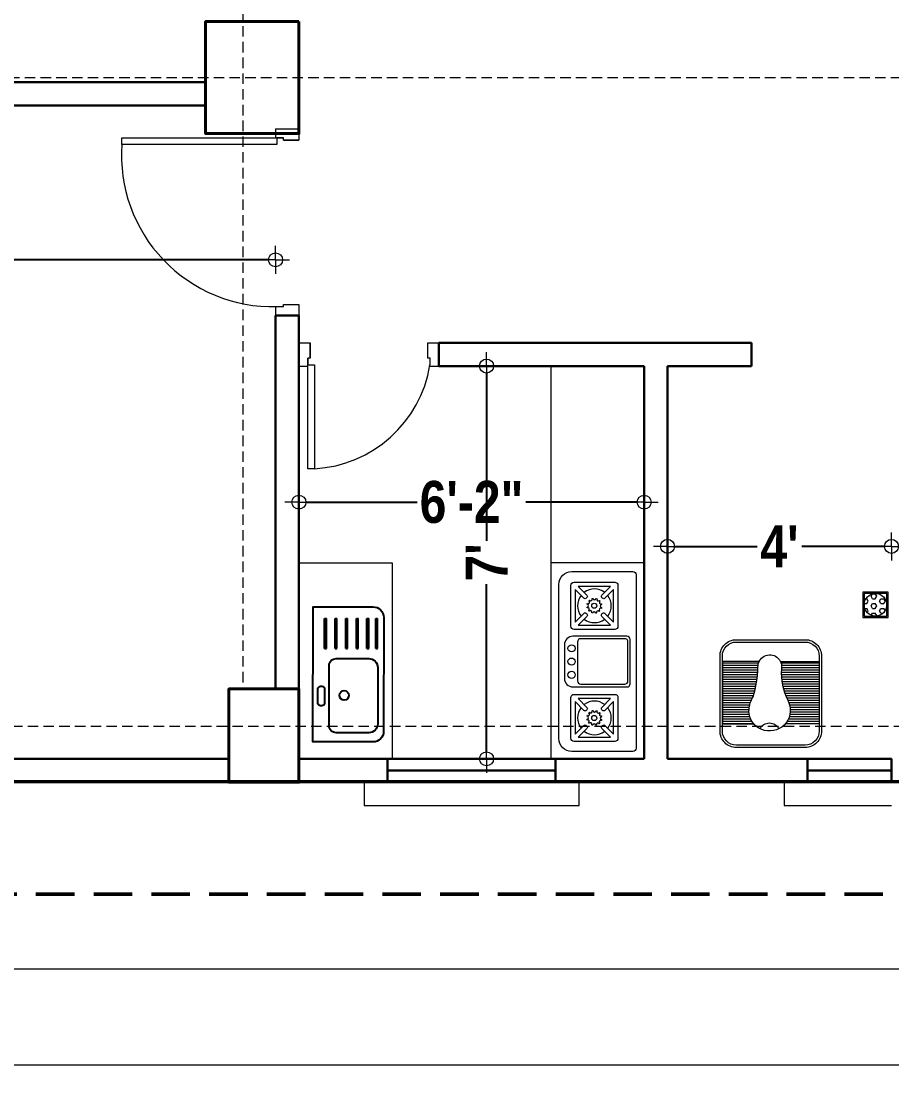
# Model space of a CAD drawing. Header units: inches. Extents: x 64086 to 138972, y -13497 to 16809.
# Drawn here: x 96911.4 to 97097.8, y -10913.1 to -10682.4 of the extents above; entities that cross this region are included whole.
import ezdxf

# ---------------------------------------------------------------- set-up
doc = ezdxf.new("R2010")
doc.units = ezdxf.units.IN
doc.header["$LTSCALE"] = 0.5
doc.header["$MEASUREMENT"] = 0
doc.header["$PDMODE"] = 2
doc.linetypes.add('DASHED', pattern=[0.75, 0.5, -0.25])
doc.layers.get('0').update_dxf_attribs({"lineweight": 13})
for name, color, linetype, lineweight in [('BEAM 2', 87, 'Continuous', 15), ('Boundary', 6, 'DASHED', 50), ('Column', 1, 'Continuous', 40), ('DIM', 5, 'Continuous', 13), ('e-tv+tel', 5, 'Continuous', 25), ('eq1', 113, 'Continuous', 25), ('f2', 94, 'Continuous', 25), ('fur', 42, 'Continuous', 15), ('FURNITUER', 45, 'Continuous', 15), ('P-BASIN1', 6, 'Continuous', 15), ('P-COMMODE', 6, 'Continuous', 15), ('P-FLOOR-DRAIN', 4, 'Continuous', 15), ('railing', 30, 'Continuous', 15), ('Raling', 35, 'Continuous', 20), ('TEXT', 7, 'Continuous', 13), ('WALL', 7, 'Continuous', 30), ('Wall_20', 253, 'Continuous', 20)]:
    doc.layers.add(name, color=color, linetype=linetype, lineweight=lineweight)
doc.styles.add('1', font='ARIALN.TTF')
doc.styles.get("Standard").update_dxf_attribs({"font": 'ARIALNB.TTF'})
doc.dimstyles.new('Column Dim', dxfattribs={"dimtxt": 9, "dimasz": 1.5, "dimexe": 13.25, "dimexo": 11, "dimgap": 1, "dimtad": 0, "dimdec": 1, "dimzin": 0, "dimdsep": 46, "dimlunit": 4, "dimtxsty": 'Standard', "dimblk": 'DIM', "dimcen": 0, "dimse1": 1, "dimse2": 1, "dimclrd": 5, "dimclre": 5, "dimclrt": 7, "dimadec": 0, "dimazin": 0, "dimtfac": 1, "dimtdec": 1, "dimtofl": 0, "dimtmove": 2, "dimatfit": 3, "dimldrblk": 'DIM', "dimfxl": 1, "dimtolj": 1, "dimtzin": 0, "dimarcsym": 0})
doc.dimstyles.new('DIM-1-2', dxfattribs={"dimtxt": 8, "dimasz": 1.75, "dimexe": 3, "dimexo": 2, "dimgap": 3, "dimtad": 0, "dimdec": 0, "dimzin": 3, "dimdsep": 46, "dimlunit": 4, "dimtxsty": '1', "dimblk": 'OBLIQUE', "dimcen": 1, "dimdle": 2, "dimclrd": 256, "dimclre": 256, "dimclrt": 256, "dimadec": 0, "dimazin": 0, "dimtfac": 0.75, "dimtdec": 0, "dimtmove": 1, "dimatfit": 3, "dimldrblk": 'OBLIQUE', "dimfxl": 1, "dimtolj": 1, "dimtzin": 0, "dimlwd": -1, "dimlwe": -1, "dimarcsym": 0})

# ---------------------------------------------------------------- blocks, each defined once
blk = doc.blocks.new('toilet d')
at = {"layer": 'railing'}
for p, q in [((98951.72, -21113.88), (98951.72, -21091.64)), ((98951.72, -21091.64), (98953.15, -21091.64)), ((98953.15, -21091.64), (98953.15, -21113.88)), ((98925.06, -21118.64), (98925.06, -21113.64)), ((98927, -21113.64), (98925.06, -21113.64)), ((98926.96, -21113.88), (98926.96, -21115.31)), ((98926.96, -21113.88), (98926.96, -21115.31)), ((98953.15, -21113.88), (98951.72, -21113.88)), ((98955.06, -21113.64), (98953.15, -21113.64)), ((98953.15, -21113.88), (98953.15, -21115.31)), ((98953.15, -21115.31), (98953.15, -21113.88)), ((98955.06, -21113.64), (98955.06, -21118.64)), ((98926.96, -21115.31), (98927.44, -21115.31)), ((98927.44, -21115.31), (98927.44, -21118.64)), ((98927.44, -21115.31), (98927.44, -21118.64)), ((98952.68, -21115.31), (98952.68, -21118.64)), ((98952.68, -21118.64), (98952.68, -21115.31)), ((98952.68, -21115.31), (98953.15, -21115.31)), ((98927.44, -21118.64), (98925.06, -21118.64)), ((98955.06, -21118.64), (98952.68, -21118.64))]:
    blk.add_line(p, q, dxfattribs=at)
blk.add_arc((98953.17, -21118.15), 26.55, 93.112, 170.7406, dxfattribs=at)
blk = doc.blocks.new('_Oblique')
at = {"color": 0, "linetype": 'ByBlock', "lineweight": -2}
blk.add_line((-0.5, -0.5), (0.5, 0.5), dxfattribs=at)
blk = doc.blocks.new('*D552')
at = {"layer": 'Defpoints', "color": 0, "lineweight": 30, "ltscale": 3, "transparency": 16777216}
for p in [(96704.86, -10869.36), (98048.86, -10869.27), (98048.86, -10905.87)]:
    blk.add_point(p, dxfattribs=at)
at = {"layer": 'TEXT', "ltscale": 3, "transparency": 16777216}
for p, q in [((96702.86, -10905.96), (97355.28, -10905.91)), ((96704.86, -10903.96), (96704.86, -10908.96)), ((98050.86, -10905.87), (97398.45, -10905.91)), ((98048.86, -10903.87), (98048.86, -10908.87))]:
    blk.add_line(p, q, dxfattribs=at)
at = {"layer": 'TEXT', "ltscale": 3, "transparency": 16777216, "xscale": 1.75, "yscale": 1.75, "zscale": 1.75}
for p, rotation in [((96704.86, -10905.96), 180.0039345522628), ((98048.86, -10905.87), 0.003934552262808667)]:
    blk.add_blockref('_Oblique', p, dxfattribs=dict(at, rotation=rotation))
at = {"layer": 'TEXT', "ltscale": 3, "transparency": 16777216, "insert": (97376.86, -10905.91), "char_height": 11, "attachment_point": 5, "rotation": 0.0039, "style": '1'}
blk.add_mtext('\\A1;112\'-0"', dxfattribs=at)
blk = doc.blocks.new('*D556')
at = {"layer": 'Defpoints', "color": 0, "lineweight": 30, "ltscale": 3, "transparency": 16777216}
for p in [(97916.83, -10845.36), (96729.83, -10852.36), (97916.83, -10885.36)]:
    blk.add_point(p, dxfattribs=at)
at = {"layer": 'TEXT', "ltscale": 3, "transparency": 16777216}
for p, q in [((96729.83, -10883.36), (96729.83, -10888.36)), ((97916.83, -10883.36), (97916.83, -10888.36)), ((96727.83, -10885.36), (97301.32, -10885.36)), ((97918.83, -10885.36), (97345.34, -10885.36))]:
    blk.add_line(p, q, dxfattribs=at)
at = {"layer": 'TEXT', "ltscale": 3, "transparency": 16777216, "xscale": 1.75, "yscale": 1.75, "zscale": 1.75, "rotation": 180}
blk.add_blockref('_Oblique', (96729.83, -10885.36), dxfattribs=at)
at = {"layer": 'TEXT', "ltscale": 3, "transparency": 16777216, "xscale": 1.75, "yscale": 1.75, "zscale": 1.75}
blk.add_blockref('_Oblique', (97916.83, -10885.36), dxfattribs=at)
at = {"layer": 'TEXT', "ltscale": 3, "transparency": 16777216, "insert": (97323.33, -10885.36), "char_height": 11, "attachment_point": 5, "style": '1'}
blk.add_mtext('\\A1;98\'-11"', dxfattribs=at)
blk = doc.blocks.new('door-3')
at = {"layer": 'railing'}
for p, q in [((98873.42, -21113.88), (98873.42, -21080.69)), ((98873.42, -21080.69), (98874.85, -21080.69)), ((98874.85, -21080.69), (98874.85, -21113.88)), ((98836.75, -21118.64), (98836.75, -21113.64)), ((98838.65, -21113.64), (98836.75, -21113.64)), ((98838.66, -21113.88), (98838.66, -21115.31)), ((98838.66, -21113.88), (98838.66, -21115.31)), ((98874.85, -21113.88), (98873.42, -21113.88)), ((98876.75, -21113.64), (98874.85, -21113.64)), ((98874.85, -21113.88), (98874.85, -21115.31)), ((98874.85, -21115.31), (98874.85, -21113.88)), ((98876.75, -21113.64), (98876.75, -21118.64)), ((98838.66, -21115.31), (98839.13, -21115.31)), ((98839.13, -21115.31), (98839.13, -21118.64)), ((98839.13, -21115.31), (98839.13, -21118.64)), ((98874.37, -21115.31), (98874.37, -21118.64)), ((98874.37, -21118.64), (98874.37, -21115.31)), ((98874.37, -21115.31), (98874.85, -21115.31)), ((98839.13, -21118.64), (98836.75, -21118.64)), ((98876.75, -21118.64), (98874.37, -21118.64))]:
    blk.add_line(p, q, dxfattribs=at)
blk.add_arc((98871.12, -21113.08), 32.47, 85.9343, 181.4162, dxfattribs=at)
blk = doc.blocks.new('BURNER')
at = {"layer": 'fur'}
for points in [[(-21, -15), (-21, -0.75, -0.414214), (-20.25, 0), (20.25, 0, -0.414214), (21, -0.75), (21, -15, -0.414214), (18, -18), (-18, -18, -0.414214)], [(-5.9, -2.13), (-5.9, -14.72, 0.414214), (-3.9, -16.72), (3.94, -16.72, 0.414214), (5.94, -14.72), (5.94, -2.13, 0.414214), (5.19, -1.38), (-5.15, -1.38, 0.414214)], [(-5.32, -2.63), (-5.32, -12.88, 0.414214), (-4.57, -13.63), (4.53, -13.63, 0.414214), (5.28, -12.88), (5.28, -2.63, 0.414214), (4.53, -1.88), (-4.57, -1.88, 0.414214)], [(-18.5, -14.47), (-18.5, -4.97, -0.414214), (-17.75, -4.22), (-8.25, -4.22, -0.414214), (-7.5, -4.97), (-7.5, -14.47, -0.414214), (-8.25, -15.22), (-17.75, -15.22, -0.414214)], [(7.67, -14.47), (7.67, -4.97, -0.414214), (8.42, -4.22), (17.92, -4.22, -0.414214), (18.67, -4.97), (18.67, -14.47, -0.414214), (17.92, -15.22), (8.42, -15.22, -0.414214)], [(-17.5, -5.93), (-17.5, -13.51), (-15.47, -11.48, -0.414214), (-14.91, -11.48), (-14.76, -11.62, -0.414214), (-14.76, -12.19), (-16.79, -14.22), (-9.21, -14.22), (-11.24, -12.19, -0.414214), (-11.24, -11.62), (-11.1, -11.48, -0.414214), (-10.53, -11.48), (-8.5, -13.51), (-8.5, -5.93), (-10.53, -7.96, -0.414214), (-11.1, -7.96), (-11.24, -7.81, -0.414214), (-11.24, -7.25), (-9.21, -5.22), (-16.79, -5.22), (-14.76, -7.25, -0.414214), (-14.76, -7.81), (-14.91, -7.96, -0.414214), (-15.47, -7.96)], [(8.67, -5.93), (8.67, -13.51), (10.7, -11.48, -0.414214), (11.26, -11.48), (11.4, -11.62, -0.414214), (11.4, -12.19), (9.37, -14.22), (16.96, -14.22), (14.93, -12.19, -0.414214), (14.93, -11.62), (15.07, -11.48, -0.414214), (15.64, -11.48), (17.67, -13.51), (17.67, -5.93), (15.64, -7.96, -0.414214), (15.07, -7.96), (14.93, -7.81, -0.414214), (14.93, -7.25), (16.96, -5.22), (9.37, -5.22), (11.4, -7.25, -0.414214), (11.4, -7.81), (11.26, -7.96, -0.414214), (10.7, -7.96)], [(-13.5, -8.05, -0.029973), (-13.29, -8, 0.921201), (-12.6, -8.03, -0.029973), (-12.4, -8.09, 0.921201), (-11.8, -8.46, -0.029973), (-11.66, -8.61, 0.921201), (-11.33, -9.22, -0.029973), (-11.29, -9.43, 0.921201), (-11.31, -10.12, -0.029973), (-11.37, -10.32, 0.921201), (-11.74, -10.91, -0.029973), (-11.89, -11.06, 0.921201), (-12.51, -11.39, -0.029973), (-12.71, -11.43, 0.921201), (-13.4, -11.41, -0.029973), (-13.6, -11.35, 0.921201), (-14.2, -10.98, -0.029973), (-14.34, -10.83, 0.921201), (-14.67, -10.21, -0.029973), (-14.71, -10.01, 0.921201), (-14.69, -9.31, -0.029973), (-14.63, -9.11, 0.921201), (-14.26, -8.52, -0.029973), (-14.11, -8.38, 0.921201)], [(12.67, -8.05, -0.029973), (12.87, -8, 0.921201), (13.57, -8.03, -0.029973), (13.77, -8.09, 0.921201), (14.36, -8.46, -0.029973), (14.51, -8.61, 0.921201), (14.83, -9.22, -0.029973), (14.88, -9.43, 0.921201), (14.86, -10.12, -0.029973), (14.8, -10.32, 0.921201), (14.43, -10.91, -0.029973), (14.28, -11.06, 0.921201), (13.66, -11.39, -0.029973), (13.46, -11.43, 0.921201), (12.76, -11.41, -0.029973), (12.56, -11.35, 0.921201), (11.97, -10.98, -0.029973), (11.83, -10.83, 0.921201), (11.5, -10.21, -0.029973), (11.45, -10.01, 0.921201), (11.48, -9.31, -0.029973), (11.54, -9.11, 0.921201), (11.91, -8.52, -0.029973), (12.06, -8.38, 0.921201)]]:
    blk.add_lwpolyline(points, format="xyb", close=True, dxfattribs=at)
for centre, radius in [((-13.01, -9.75), 0.597), ((13.19, -9.75), 0.597), ((-3.07, -15.05), 0.834), ((0.02, -15.05), 0.834), ((3.11, -15.05), 0.834)]:
    blk.add_circle(centre, radius, dxfattribs=at)
for centre, start, end in [((-13, -9.72), 142.3105, 217.6895), ((-13, -9.72), 52.3105, 127.6895), ((-13, -9.72), 322.3105, 37.6895), ((13.17, -9.72), 142.3105, 217.6895), ((13.17, -9.72), 52.3105, 127.6895), ((13.17, -9.72), 322.3105, 37.6895), ((-13, -9.72), 232.3105, 307.6895), ((13.17, -9.72), 232.3105, 307.6895)]:
    blk.add_arc(centre, 3.93, start, end, dxfattribs=at)
blk = doc.blocks.new('RFG')
at = {"layer": 'eq1'}
for p, q in [((58975.63, -1234.82), (58975.16, -1234.82)), ((58978, -1234.82), (58977.52, -1234.82)), ((58980.84, -1234.82), (58980.36, -1234.82)), ((58983.67, -1234.82), (58983.2, -1234.82)), ((58986.51, -1234.82), (58986.04, -1234.82)), ((58989.35, -1234.82), (58988.88, -1234.82)), ((58975.63, -1242.84), (58975.16, -1242.84)), ((58978, -1242.84), (58977.52, -1242.84)), ((58980.84, -1242.84), (58980.36, -1242.84)), ((58983.67, -1242.84), (58983.2, -1242.84)), ((58986.51, -1242.84), (58986.04, -1242.84)), ((58989.35, -1242.84), (58988.88, -1242.84))]:
    blk.add_line(p, q, dxfattribs=at)
for points in [[(58976.37, -1209.78), (58992.47, -1209.78), (58992.45, -1245.97), (58976.37, -1245.97, -0.414214), (58973.53, -1243.14), (58973.53, -1212.62, -0.414214)], [(58988.15, -1221.65), (58988.15, -1230.22, -0.414214), (58986.26, -1232.11), (58977.49, -1232.11, -0.414214), (58975.12, -1229.74), (58975.12, -1214.61, -0.414214), (58977.49, -1212.24), (58986.26, -1212.24, -0.414214), (58988.15, -1214.13)], [(58990.06, -1219.46), (58990.42, -1219.46, -0.414214), (58991.13, -1220.17), (58991.13, -1223.99, -0.414214), (58990.42, -1224.7), (58990.06, -1224.7, -0.414214), (58989.35, -1223.99), (58989.35, -1220.17, -0.414214)]]:
    blk.add_lwpolyline(points, format="xyb", close=True, dxfattribs=at)
for points in [[(58975.16, -1234.82), (58975.16, -1242.84)], [(58975.63, -1234.82), (58975.63, -1242.84)], [(58977.52, -1234.82), (58977.52, -1242.84)], [(58978, -1234.82), (58978, -1242.84)], [(58980.36, -1234.82), (58980.36, -1242.84)], [(58980.84, -1234.82), (58980.84, -1242.84)], [(58983.2, -1234.82), (58983.2, -1242.84)], [(58983.67, -1234.82), (58983.67, -1242.84)], [(58986.04, -1234.82), (58986.04, -1242.84)], [(58986.51, -1234.82), (58986.51, -1242.84)], [(58988.88, -1234.82), (58988.88, -1242.84)], [(58989.35, -1234.82), (58989.35, -1242.84)]]:
    blk.add_lwpolyline(points, dxfattribs=at)
blk.add_circle((58984.09, -1222.25), 1.28, dxfattribs=at)
blk = doc.blocks.new('*X21')
at = {"color": 0}
for p, q in [((348.86, 2156.4), (349.37, 2156.4)), ((349.22, 2157.49), (349.37, 2157.49)), ((349.37, 2156.4), (349.69, 2156.94)), ((349.69, 2156.94), (349.37, 2157.49)), ((350.31, 2158.03), (350.62, 2158.57)), ((350.62, 2157.49), (350.31, 2158.03)), ((350.31, 2155.86), (350.62, 2156.4)), ((350.62, 2158.57), (351.25, 2158.57)), ((350.62, 2157.49), (351.25, 2157.49)), ((350.62, 2156.4), (351.25, 2156.4)), ((351.56, 2158.03), (351.25, 2158.57)), ((351.25, 2157.49), (351.56, 2158.03)), ((351.56, 2155.86), (351.25, 2156.4)), ((352.19, 2156.94), (352.5, 2157.49)), ((352.5, 2156.4), (352.19, 2156.94)), ((352.5, 2157.49), (353.12, 2157.49)), ((352.5, 2156.4), (353.12, 2156.4)), ((353.12, 2156.4), (353.44, 2156.94)), ((353.44, 2156.94), (353.12, 2157.49)), ((349, 2155.32), (349.37, 2155.32)), ((349.69, 2154.78), (349.37, 2155.32)), ((349.51, 2154.48), (349.69, 2154.78)), ((350.62, 2155.32), (350.31, 2155.86)), ((350.41, 2153.86), (350.62, 2154.24)), ((350.62, 2155.32), (351.25, 2155.32)), ((350.62, 2154.24), (351.25, 2154.24)), ((351.25, 2155.32), (351.56, 2155.86)), ((351.56, 2153.7), (351.25, 2154.24)), ((352.19, 2154.78), (352.5, 2155.32)), ((352.5, 2154.24), (352.19, 2154.78)), ((352.5, 2155.32), (353.12, 2155.32)), ((352.5, 2154.24), (352.92, 2154.24)), ((353.43, 2154.79), (353.12, 2155.32)), ((351.56, 2153.69), (351.56, 2153.7))]:
    blk.add_line(p, q, dxfattribs=at)
blk = doc.blocks.new('P-FLOOR')
at = {"layer": 'P-FLOOR-DRAIN'}
for points in [[(-2.08, 5.48), (-2.08, 0.98), (2.42, 0.98), (2.42, 5.48)], [(-1.85, 5.25), (-1.85, 1.2), (2.2, 1.2), (2.2, 5.25)]]:
    blk.add_lwpolyline(points, close=True, dxfattribs=at)
blk.add_circle((0.17, 3.23), 2.02, dxfattribs=at)
at = {"layer": 'P-FLOOR-DRAIN', "xscale": 0.8, "yscale": 0.8, "zscale": 0.8, "rotation": 270}
blk.add_blockref('*X21', (-1724.74, 284.25), dxfattribs=at)
blk = doc.blocks.new('A$C31E24FA5')
at = {"layer": 'fur'}
for p, q in [((0.5, 17.93), (7.16, 17.93)), ((0.5, 17.43), (6.8, 17.43)), ((0.5, 16.93), (6.54, 16.93)), ((0.5, 16.43), (6.35, 16.43)), ((14.06, 17.93), (21.26, 17.93)), ((14.42, 17.43), (21.26, 17.43)), ((14.68, 16.93), (21.26, 16.93)), ((14.87, 16.43), (21.26, 16.43)), ((0.5, 15.93), (6.23, 15.93)), ((0.5, 15.43), (6.2, 15.43)), ((0.5, 14.93), (6.21, 14.93)), ((0.5, 14.43), (6.27, 14.43)), ((0.5, 13.93), (6.37, 13.93)), ((14.91, 13.93), (21.26, 13.93)), ((14.99, 15.93), (21.26, 15.93)), ((15.02, 14.43), (21.26, 14.43)), ((15.06, 15.43), (21.26, 15.43)), ((15.06, 14.93), (21.26, 14.93)), ((0.5, 13.43), (6.52, 13.43)), ((0.5, 12.93), (6.71, 12.93)), ((0.5, 12.43), (6.97, 12.43)), ((0.5, 11.93), (7.17, 11.93)), ((14.06, 11.93), (21.26, 11.93)), ((14.27, 12.43), (21.26, 12.43)), ((14.5, 12.93), (21.26, 12.93)), ((14.74, 13.43), (21.26, 13.43)), ((0.5, 11.43), (7.32, 11.43)), ((0.5, 10.93), (7.45, 10.93)), ((0.5, 10.43), (7.57, 10.43)), ((0.5, 9.93), (7.68, 9.93)), ((0.5, 9.43), (7.78, 9.43)), ((13.35, 9.43), (21.26, 9.43)), ((13.45, 9.93), (21.26, 9.93)), ((13.57, 10.43), (21.26, 10.43)), ((13.71, 10.93), (21.26, 10.93)), ((13.87, 11.43), (21.26, 11.43)), ((0.5, 8.93), (7.87, 8.93)), ((0.5, 8.43), (7.94, 8.43)), ((0.5, 7.93), (8, 7.93)), ((0.5, 7.43), (8.06, 7.43)), ((0.5, 6.93), (8.1, 6.93)), ((13.13, 6.93), (21.26, 6.93)), ((13.14, 7.43), (21.26, 7.43)), ((13.16, 7.93), (21.26, 7.93)), ((13.21, 8.43), (21.26, 8.43)), ((13.27, 8.93), (21.26, 8.93)), ((0.5, 6.43), (8.12, 6.43)), ((0.5, 5.93), (8.14, 5.93)), ((0.5, 5.43), (8.16, 5.43)), ((0.5, 4.93), (8.29, 4.93)), ((13.06, 4.93), (21.26, 4.93)), ((13.15, 6.43), (21.26, 6.43)), ((13.18, 5.43), (21.26, 5.43)), ((13.21, 5.93), (21.26, 5.93))]:
    blk.add_line(p, q, dxfattribs=at)
for points in [[(3.5, 0), (18.26, 0, 0.414214), (21.76, 3.5), (21.76, 19.59, 0.414214), (18.26, 23.09), (3.5, 23.09, 0.414214), (0, 19.59), (0, 3.5, 0.414214)], [(3.5, 0.5), (18.26, 0.5, 0.414214), (21.26, 3.5), (21.26, 19.59, 0.414214), (18.26, 22.59), (3.5, 22.59, 0.414214), (0.5, 19.59), (0.5, 3.5, 0.414214)], [(14.5, 12.93, 1.187601), (6.22, 15.87, 0.159476), (7.07, 12.25, -0.071892), (8.14, 5.92, 1.143323), (13.15, 6.33, -0.127468)]]:
    blk.add_lwpolyline(points, format="xyb", close=True, dxfattribs=at)
for points in [[(8.4, 4.67), (0.5, 4.67), (0.5, 18.07), (7.27, 18.07)], [(12.95, 4.67), (21.26, 4.67), (21.26, 18.07), (13.95, 18.07)]]:
    blk.add_lwpolyline(points, dxfattribs=at)
blk.add_arc((10.58, 20.16), 2.31, 208.2976, 332.3555, dxfattribs=at)
blk = doc.blocks.new('DIM')
at = {"layer": 'DIM'}
for q in [(0, 2), (-2, 0), (0, -2), (2, 0)]:
    blk.add_line((0, 0), q, dxfattribs=at)
blk.add_circle((0, 0), 1, dxfattribs=at)
blk = doc.blocks.new('*D566')
at = {"layer": 'Defpoints', "color": 0, "lineweight": 30, "ltscale": 15, "transparency": 16777216}
for p in [(96965.83, -10733.42), (96787.83, -10772.86), (96965.83, -10772.86)]:
    blk.add_point(p, dxfattribs=at)
at = {"layer": 'WALL', "color": 5, "lineweight": -2, "ltscale": 15, "transparency": 16777216}
for p, q in [((96789.33, -10733.42), (96859.65, -10733.42)), ((96964.33, -10733.42), (96894.02, -10733.42))]:
    blk.add_line(p, q, dxfattribs=at)
at = {"layer": 'WALL', "color": 5, "lineweight": -2, "ltscale": 15, "transparency": 16777216, "xscale": 1.5, "yscale": 1.5, "zscale": 1.5, "rotation": 180}
blk.add_blockref('DIM', (96787.83, -10733.42), dxfattribs=at)
at = {"layer": 'WALL', "color": 5, "lineweight": -2, "ltscale": 15, "transparency": 16777216, "xscale": 1.5, "yscale": 1.5, "zscale": 1.5}
blk.add_blockref('DIM', (96965.83, -10733.42), dxfattribs=at)
at = {"layer": 'WALL', "color": 7, "lineweight": 30, "ltscale": 15, "transparency": 16777216, "insert": (96876.83, -10733.42), "char_height": 9, "attachment_point": 5}
blk.add_mtext('\\A1;14\'-10"', dxfattribs=at)
blk = doc.blocks.new('*D569')
at = {"layer": 'Defpoints', "color": 0, "lineweight": 30, "ltscale": 15, "transparency": 16777216}
for p in [(97011.05, -10756.18), (97011.05, -10840.36), (97011.05, -10840.36)]:
    blk.add_point(p, dxfattribs=at)
at = {"layer": 'WALL', "color": 5, "lineweight": -2, "ltscale": 15, "transparency": 16777216}
for p, q in [((97011.05, -10757.68), (97011.05, -10793.62)), ((97011.05, -10838.86), (97011.05, -10802.92))]:
    blk.add_line(p, q, dxfattribs=at)
at = {"layer": 'WALL', "color": 5, "lineweight": -2, "ltscale": 15, "transparency": 16777216, "xscale": 1.5, "yscale": 1.5, "zscale": 1.5}
for p, rotation in [((97011.05, -10756.18), 90), ((97011.05, -10840.36), 270)]:
    blk.add_blockref('DIM', p, dxfattribs=dict(at, rotation=rotation))
at = {"layer": 'WALL', "color": 7, "lineweight": 30, "ltscale": 15, "transparency": 16777216, "insert": (97011.05, -10798.27), "char_height": 9, "attachment_point": 5, "rotation": 90}
blk.add_mtext("\\A1;7'", dxfattribs=at)
blk = doc.blocks.new('*D570')
at = {"layer": 'Defpoints', "color": 0, "lineweight": 30, "ltscale": 15, "transparency": 16777216}
for p in [(96970.83, -10785.36), (97044.82, -10785.36), (97044.82, -10785.36)]:
    blk.add_point(p, dxfattribs=at)
at = {"layer": 'WALL', "color": 5, "lineweight": -2, "ltscale": 15, "transparency": 16777216}
for p, q in [((96972.33, -10785.36), (96996.18, -10785.36)), ((97043.32, -10785.36), (97019.47, -10785.36))]:
    blk.add_line(p, q, dxfattribs=at)
at = {"layer": 'WALL', "color": 5, "lineweight": -2, "ltscale": 15, "transparency": 16777216, "xscale": 1.5, "yscale": 1.5, "zscale": 1.5, "rotation": 180}
blk.add_blockref('DIM', (96970.83, -10785.36), dxfattribs=at)
at = {"layer": 'WALL', "color": 5, "lineweight": -2, "ltscale": 15, "transparency": 16777216, "xscale": 1.5, "yscale": 1.5, "zscale": 1.5}
blk.add_blockref('DIM', (97044.82, -10785.36), dxfattribs=at)
at = {"layer": 'WALL', "color": 7, "lineweight": 30, "ltscale": 15, "transparency": 16777216, "insert": (97007.83, -10785.36), "char_height": 9, "attachment_point": 5}
blk.add_mtext('\\A1;6\'-2"', dxfattribs=at)
blk = doc.blocks.new('*D571')
at = {"layer": 'Defpoints', "color": 0, "lineweight": 30, "ltscale": 15, "transparency": 16777216}
for p in [(97097.82, -10794.82), (97049.82, -10795.77), (97097.82, -10795.77)]:
    blk.add_point(p, dxfattribs=at)
at = {"layer": 'WALL', "color": 5, "lineweight": -2, "ltscale": 15, "transparency": 16777216}
for p, q in [((97051.32, -10794.82), (97069.05, -10794.82)), ((97096.32, -10794.82), (97078.6, -10794.82))]:
    blk.add_line(p, q, dxfattribs=at)
at = {"layer": 'WALL', "color": 5, "lineweight": -2, "ltscale": 15, "transparency": 16777216, "xscale": 1.5, "yscale": 1.5, "zscale": 1.5, "rotation": 180}
blk.add_blockref('DIM', (97049.82, -10794.82), dxfattribs=at)
at = {"layer": 'WALL', "color": 5, "lineweight": -2, "ltscale": 15, "transparency": 16777216, "xscale": 1.5, "yscale": 1.5, "zscale": 1.5}
blk.add_blockref('DIM', (97097.82, -10794.82), dxfattribs=at)
at = {"layer": 'WALL', "color": 7, "lineweight": 30, "ltscale": 15, "transparency": 16777216, "insert": (97073.82, -10794.82), "char_height": 9, "attachment_point": 5}
blk.add_mtext("\\A1;4'", dxfattribs=at)

msp = doc.modelspace()

# ---------------------------------------------------------------- linework, layer by layer
at = {"layer": 'BEAM 2', "linetype": 'DASHED', "ltscale": 9}
for p, q in [((96958.83, -10305.34), (96958.83, -10825.36)), ((96729.83, -10694.36), (97904.83, -10694.36)), ((96787.83, -10833.36), (97242.82, -10833.36)), ((96787.83, -10845.36), (97242.82, -10845.36))]:
    msp.add_line(p, q, dxfattribs=at)
at = {"layer": 'Boundary', "color": 1, "ltscale": 33}
msp.add_lwpolyline([(97905.27, -10264.28), (98048.86, -10869.27), (96704.86, -10869.36), (96705.27, -10265.36), (97905.27, -10264.28)], dxfattribs=at)
at = {"layer": 'Column'}
for points in [[(96970.83, -10682.36), (96950.83, -10682.36), (96950.83, -10706.36), (96970.83, -10706.36)], [(96970.83, -10825.36), (96955.83, -10825.36), (96955.83, -10845.36), (96970.83, -10845.36)]]:
    msp.add_lwpolyline(points, close=True, dxfattribs=at)
at = {"layer": 'e-tv+tel', "lineweight": 30}
for p, q in [((96989.83, -10840.36), (97025.83, -10840.36)), ((96989.83, -10842.86), (97025.83, -10842.86)), ((97079.82, -10842.86), (97097.82, -10842.86)), ((96989.83, -10845.36), (97025.83, -10845.36))]:
    msp.add_line(p, q, dxfattribs=at)
msp.add_lwpolyline([(97079.82, -10845.36), (97079.82, -10840.36), (97097.82, -10840.36), (97097.82, -10845.36)], close=True, dxfattribs=at)
at = {"layer": 'FURNITUER', "lineweight": 30, "ltscale": 15}
msp.add_lwpolyline([(96729.81, -10564.18), (96821.37, -10564.2), (96821.37, -10569.88), (96968.07, -10569.88), (96968.07, -10570.77), (96970.83, -10570.77), (97240.02, -10570.77), (97240.02, -10616.71), (97242.82, -10616.71), (97242.62, -10845.16), (96729.63, -10845.16), (96729.83, -10564.18)], dxfattribs=at)
at = {"layer": 'P-BASIN1', "lineweight": 40}
msp.add_lwpolyline([(96970.83, -10825.36), (96955.83, -10825.36), (96955.83, -10845.36), (96970.83, -10845.36)], close=True, dxfattribs=at)
at = {"layer": 'Raling'}
msp.add_line((97024.82, -10756.18), (97024.82, -10840.36), dxfattribs=at)
for points in [[(96990.83, -10798.36), (96990.83, -10840.36), (96970.83, -10840.36), (96970.83, -10798.36), (96990.83, -10798.36)], [(97024.82, -10798.36), (97024.82, -10840.36), (97044.82, -10840.36), (97044.82, -10798.36), (97024.82, -10798.36)]]:
    msp.add_lwpolyline(points, dxfattribs=at)
at = {"layer": 'WALL', "color": 0, "ltscale": 3}
for p, q in [((96950.83, -10695.36), (96796.83, -10695.36)), ((96950.83, -10700.36), (96796.83, -10700.36)), ((96965.83, -10745.36), (96965.83, -10825.36)), ((96965.83, -10745.36), (96970.83, -10745.36)), ((96965.83, -10745.36), (96970.83, -10745.36)), ((96970.83, -10745.36), (96970.83, -10751.18)), ((96970.83, -10745.36), (96970.83, -10825.36)), ((97000.83, -10751.18), (97044.82, -10751.18)), ((97000.83, -10756.18), (97000.83, -10751.18)), ((97049.82, -10751.18), (97044.82, -10751.18)), ((97000.83, -10756.18), (97044.82, -10756.18)), ((97044.82, -10840.36), (97044.82, -10756.18)), ((97049.82, -10840.36), (97049.82, -10756.18)), ((96901.83, -10840.36), (96955.83, -10840.36)), ((96970.83, -10840.36), (96989.83, -10840.36)), ((96989.83, -10845.36), (96989.83, -10840.36)), ((97025.83, -10840.36), (97044.82, -10840.36)), ((97025.83, -10840.36), (97025.83, -10845.36)), ((97049.82, -10840.36), (97079.82, -10840.36)), ((96901.83, -10845.34), (96955.83, -10845.33)), ((96970.83, -10845.36), (96989.83, -10845.36)), ((97025.83, -10845.36), (97049.82, -10845.36)), ((97044.82, -10845.36), (97049.82, -10845.36)), ((97049.82, -10845.36), (97079.82, -10845.36))]:
    msp.add_line(p, q, dxfattribs=at)
at = {"layer": 'WALL', "lineweight": 30, "ltscale": 15}
for p, q in [((97049.82, -10751.18), (97067.82, -10751.18)), ((97067.82, -10751.18), (97067.82, -10756.18)), ((97049.82, -10756.18), (97067.82, -10756.18))]:
    msp.add_line(p, q, dxfattribs=at)
at = {"layer": 'WALL'}
for p, q in [((97079.82, -10845.36), (97079.82, -10840.36)), ((97102.82, -10845.36), (97097.82, -10845.36))]:
    msp.add_line(p, q, dxfattribs=at)
at = {"layer": 'Wall_20'}
for points in [[(96989.83, -10845.36), (96984.83, -10845.36), (96984.83, -10850.36), (97025.93, -10850.36), (97030.93, -10850.36), (97030.93, -10845.36)], [(97079.82, -10845.36), (97074.82, -10845.36), (97074.82, -10850.36), (97097.82, -10850.36)]]:
    msp.add_lwpolyline(points, dxfattribs=at)

# ---------------------------------------------------------------- block references
at = {"layer": 'f2', "xscale": 0.7999999999884141, "yscale": 0.7999999999884141, "zscale": 0.8, "rotation": 179.9663557260206}
msp.add_blockref('RFG', (144167.23, -11832.27), dxfattribs=at)
at = {"layer": 'fur', "xscale": 0.9180270000360906, "yscale": 0.9180270000360906, "zscale": 0.9180270000360906, "rotation": 270}
msp.add_blockref('BURNER', (97043.08, -10819.5, -703.04), dxfattribs=at)
at = {"layer": 'P-COMMODE', "xscale": -1, "rotation": 180}
msp.add_blockref('A$C31E24FA5', (97061.08, -10814.82, -703.04), dxfattribs=at)
at = {"layer": 'P-FLOOR-DRAIN', "linetype": 'Continuous', "xscale": 1.199999999953434, "yscale": 1.199999999982538, "zscale": 1.200000000000045, "rotation": 90}
msp.add_blockref('P-FLOOR', (97098.26, -10807.54, -703.04), dxfattribs=at)
at = {"layer": 'railing'}
for name, p, rotation in [('door-3', (75852.19, -109582.12), 90), ('toilet d', (195925.89, -31869.82), 180)]:
    msp.add_blockref(name, p, dxfattribs=dict(at, rotation=rotation))

# ---------------------------------------------------------------- dimensions: what is measured, and where the dimension line sits
at = {"layer": 'TEXT', "color": 0, "ltscale": 3}
dim = msp.add_linear_dim(base=(97916.83, -10885.36), p1=(96729.83, -10852.36), p2=(97916.83, -10845.36), dimstyle='DIM-1-2', override={"dimtxt": 11, "dimfxl": 2, "dimfxlon": 1}, dxfattribs=at)
dim.commit()
dim.dimension.update_dxf_attribs({"geometry": '*D556', "text_midpoint": (97323.33, -10885.36)})
dim = msp.add_aligned_dim(p1=(96704.86, -10869.36), p2=(98048.86, -10869.27), distance=-36.59, dimstyle='DIM-1-2', override={"dimtxt": 11, "dimfxl": 2, "dimfxlon": 1}, dxfattribs=at)
dim.commit()
dim.dimension.update_dxf_attribs({"geometry": '*D552', "text_midpoint": (97376.86, -10905.91)})
at = {"layer": 'WALL', "lineweight": 30, "ltscale": 15}
for base, p1, p2, picture, middle in [((96965.83, -10733.42), (96787.83, -10772.86), (96965.83, -10772.86), '*D566', (96876.83, -10733.42)), ((97044.82, -10785.36), (96970.83, -10785.36), (97044.82, -10785.36), '*D570', (97007.83, -10785.36)), ((97097.82, -10794.82), (97049.82, -10795.77), (97097.82, -10795.77), '*D571', (97073.82, -10794.82))]:
    dim = msp.add_linear_dim(base=base, p1=p1, p2=p2, dimstyle='Column Dim', override={"dimfxl": 4}, dxfattribs=at)
    dim.commit()
    dim.dimension.update_dxf_attribs({"geometry": picture, "text_midpoint": middle})
dim = msp.add_linear_dim(base=(97011.05, -10840.36), p1=(97011.05, -10756.18), p2=(97011.05, -10840.36), angle=90, dimstyle='Column Dim', override={"dimfxl": 4}, dxfattribs=at)
dim.commit()
dim.dimension.update_dxf_attribs({"geometry": '*D569', "text_midpoint": (97011.05, -10798.27)})

doc.saveas('drawing.dxf')
